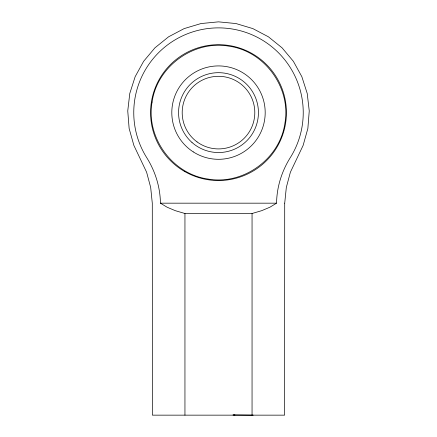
<?xml version="1.0" encoding="UTF-8"?>
<svg xmlns="http://www.w3.org/2000/svg" width="437" height="437" viewBox="0 0 437 437"><rect width="100%" height="100%" fill="white"/><g stroke="black" fill="none" stroke-linecap="round" stroke-linejoin="round"><path stroke-width="0.66" d="M276.572 203.172C276.779 187.156 281.69 171.468 290.124 157.894A84.734 84.734 0 0 0 273.83 48.436A84.734 84.734 0 0 0 163.17 48.436A84.734 84.734 0 0 0 146.876 157.894C155.31 171.468 160.221 187.156 160.428 203.172L167.076 207.204L175.335 210.683L184.949 213.507L252.051 213.507L261.665 210.683L269.924 207.204L276.572 203.172L160.428 203.172M232.948 414.937L253.17 415.15M233.593 414.932L234.926 414.997M252.051 213.507L252.051 415.15M184.949 213.507L184.949 415.15M284.711 203.172L284.613 415.15L152.387 415.15L152.289 203.172L150.678 187.451L146.608 172.2L133.869 145.406L129.133 128.473L127.751 110.943L129.778 93.474L135.137 76.726L143.62 61.322L154.917 47.846L168.595 36.801L184.152 28.602L200.998 23.554L218.5 21.85L236.002 23.554L252.848 28.602L268.405 36.801L282.084 47.846L293.38 61.322L301.863 76.726L307.222 93.474L309.249 110.943L307.867 128.473L303.131 145.406L290.392 172.2L286.322 187.451L284.711 203.172M152.076 102.089C145.778 137.497 172.364 174.084 207.979 179.039C243.382 185.332 279.975 158.751 284.924 123.13C291.222 87.728 264.636 51.14 229.021 46.185C193.618 39.887 157.025 66.473 152.076 102.089M184.534 171.441A67.926 67.926 0 0 0 286.426 112.609A67.926 67.926 0 0 0 184.534 53.784A67.926 67.926 0 0 0 184.534 171.441M197.054 141.905A36.304 36.304 0 0 0 254.591 116.537A36.304 36.304 0 0 0 203.855 79.392A36.304 36.304 0 0 0 197.054 141.905M191.98 142.467A39.936 39.936 0 0 0 257.617 120.65A39.936 39.936 0 0 0 205.903 74.716A39.936 39.936 0 0 0 191.98 142.467M193.258 151.89A46.688 46.688 0 0 0 265.139 114.833A46.688 46.688 0 0 0 197.103 71.111A46.688 46.688 0 0 0 193.258 151.89"/></g></svg>
